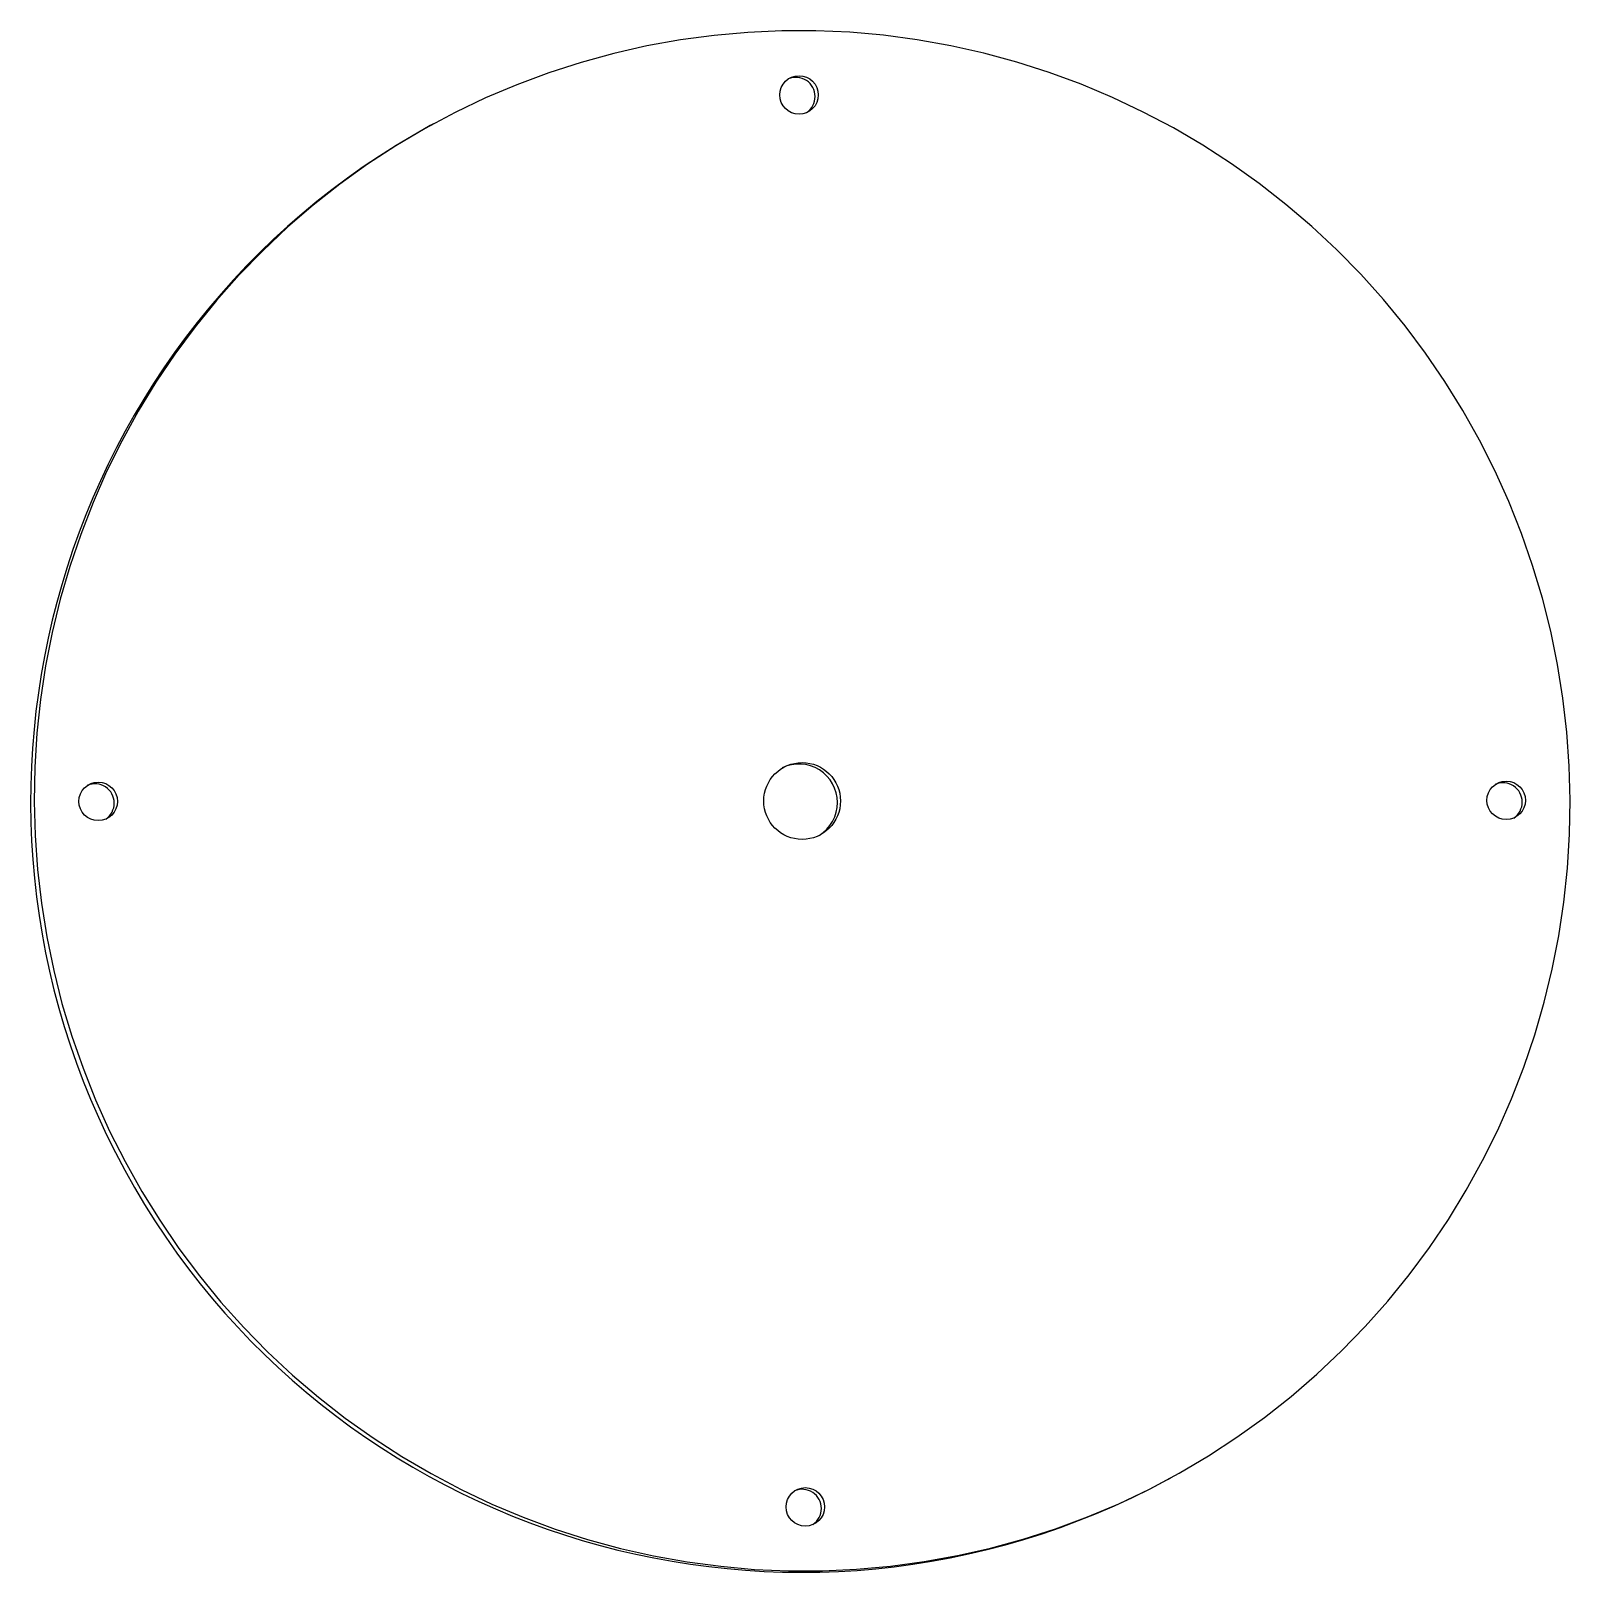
# Model space of a CAD drawing. Header units: millimetres. Extents: x -60 to 60, y -60 to 60.
import ezdxf

# ---------------------------------------------------------------- set-up
doc = ezdxf.new("R2010")
doc.units = ezdxf.units.MM

msp = doc.modelspace()

# ---------------------------------------------------------------- linework, layer by layer
at = {"color": 7, "linetype": 'Continuous', "lineweight": 25}
for p, q in [((-28.46, 52.82), (-28.71, 52.69)), ((28.71, -52.69), (28.95, -52.55))]:
    msp.add_line(p, q, dxfattribs=at)
at = {"color": 7, "linetype": 'Continuous', "lineweight": 25, "flags": 128}
msp.add_lwpolyline([(60.04, 0.18), (59.97, 2.83), (59.79, 5.48), (59.48, 8.11), (59.06, 10.73), (58.53, 13.33), (57.88, 15.9), (57.12, 18.45), (56.24, 20.95), (55.26, 23.42), (54.17, 25.84), (52.97, 28.21), (51.68, 30.52), (50.28, 32.78), (48.78, 34.97), (47.19, 37.1), (45.5, 39.15), (43.73, 41.12), (41.87, 43.02), (39.93, 44.83), (37.91, 46.55), (35.82, 48.18), (33.66, 49.72), (31.43, 51.16), (29.15, 52.5), (26.8, 53.74), (24.41, 54.87), (21.96, 55.9), (19.48, 56.82), (16.95, 57.62), (14.4, 58.32), (11.81, 58.9), (9.21, 59.36), (6.58, 59.71), (3.95, 59.95), (1.3, 60.06), (-1.34, 60.06), (-3.98, 59.94), (-6.62, 59.7), (-9.24, 59.35), (-11.84, 58.88), (-14.42, 58.3), (-16.97, 57.6), (-19.49, 56.79), (-21.96, 55.87), (-24.4, 54.84), (-26.78, 53.7), (-29.12, 52.46), (-31.39, 51.11), (-33.61, 49.67), (-35.75, 48.13), (-37.83, 46.49), (-39.83, 44.77), (-41.76, 42.95), (-43.6, 41.06), (-45.35, 39.08), (-47.02, 37.02), (-48.59, 34.9), (-50.07, 32.71), (-51.45, 30.45), (-52.73, 28.13), (-53.91, 25.76), (-54.97, 23.34), (-55.93, 20.87), (-56.79, 18.36), (-57.53, 15.82), (-58.15, 13.24), (-58.66, 10.64), (-59.06, 8.02), (-59.34, 5.39), (-59.5, 2.74), (-59.55, 0.09), (-59.48, -2.56), (-59.29, -5.21), (-58.99, -7.84), (-58.57, -10.46), (-58.03, -13.06), (-57.39, -15.64), (-56.62, -18.18), (-55.75, -20.68), (-54.77, -23.15), (-53.68, -25.57), (-52.48, -27.94), (-51.18, -30.26), (-49.78, -32.51), (-48.29, -34.7), (-46.69, -36.83), (-45.01, -38.88), (-43.23, -40.85), (-41.38, -42.75), (-39.44, -44.56), (-37.42, -46.28), (-35.33, -47.91), (-33.17, -49.45), (-30.94, -50.89), (-28.65, -52.23), (-26.31, -53.47), (-23.91, -54.61), (-21.47, -55.63), (-18.98, -56.55), (-16.46, -57.36), (-13.91, -58.05), (-11.32, -58.63), (-8.72, -59.1), (-6.09, -59.44), (-3.46, -59.68), (-0.81, -59.79), (1.83, -59.79), (4.48, -59.67), (7.11, -59.43), (9.73, -59.08), (12.33, -58.61), (14.91, -58.03), (17.46, -57.33), (19.98, -56.52), (22.46, -55.6), (24.89, -54.57), (27.28, -53.43), (29.61, -52.19), (31.88, -50.85), (34.1, -49.4), (36.25, -47.86), (38.32, -46.22), (40.32, -44.5), (42.25, -42.68), (44.09, -40.79), (45.85, -38.81), (47.51, -36.76), (49.09, -34.63), (50.56, -32.44), (51.94, -30.18), (53.22, -27.86), (54.4, -25.49), (55.47, -23.07), (56.43, -20.6), (57.28, -18.09), (58.02, -15.55), (58.64, -12.98), (59.16, -10.38), (59.55, -7.75), (59.83, -5.12), (60, -2.47), (60.04, 0.18)], dxfattribs=at)
at = {"color": 7, "linetype": 'Continuous', "lineweight": 25}
for centre, radius in [((0, 55.07), 1.5), ((0.24, 0.12), 2.99), ((-54.57, 0.09), 1.5), ((55.06, 0.17), 1.5), ((0.49, -54.82), 1.5)]:
    msp.add_circle(centre, radius, dxfattribs=at)
for centre, radius, start, end in [((-0.25, 54.94), 1.5, 0.123, 113.0109), ((-0.24, 54.94), 1.49, 304.0351, 0.3175), ((0.18, 0.1), 60, 118.7847, 298.3824), ((-0.01, 0), 3, 0.1372, 115.6878), ((-54.82, -0.04), 1.5, 0.123, 113.0109), ((54.81, 0.04), 1.5, 0.123, 113.0109), ((0, -0.01), 2.99, 301.3281, 0.322), ((54.82, 0.03), 1.49, 304.0351, 0.3175), ((-54.81, -0.05), 1.49, 304.0351, 0.3175), ((0.24, -54.95), 1.5, 0.123, 113.0109), ((0.25, -54.95), 1.49, 304.0351, 0.3175)]:
    msp.add_arc(centre, radius, start, end, dxfattribs=at)

doc.saveas('drawing.dxf')
